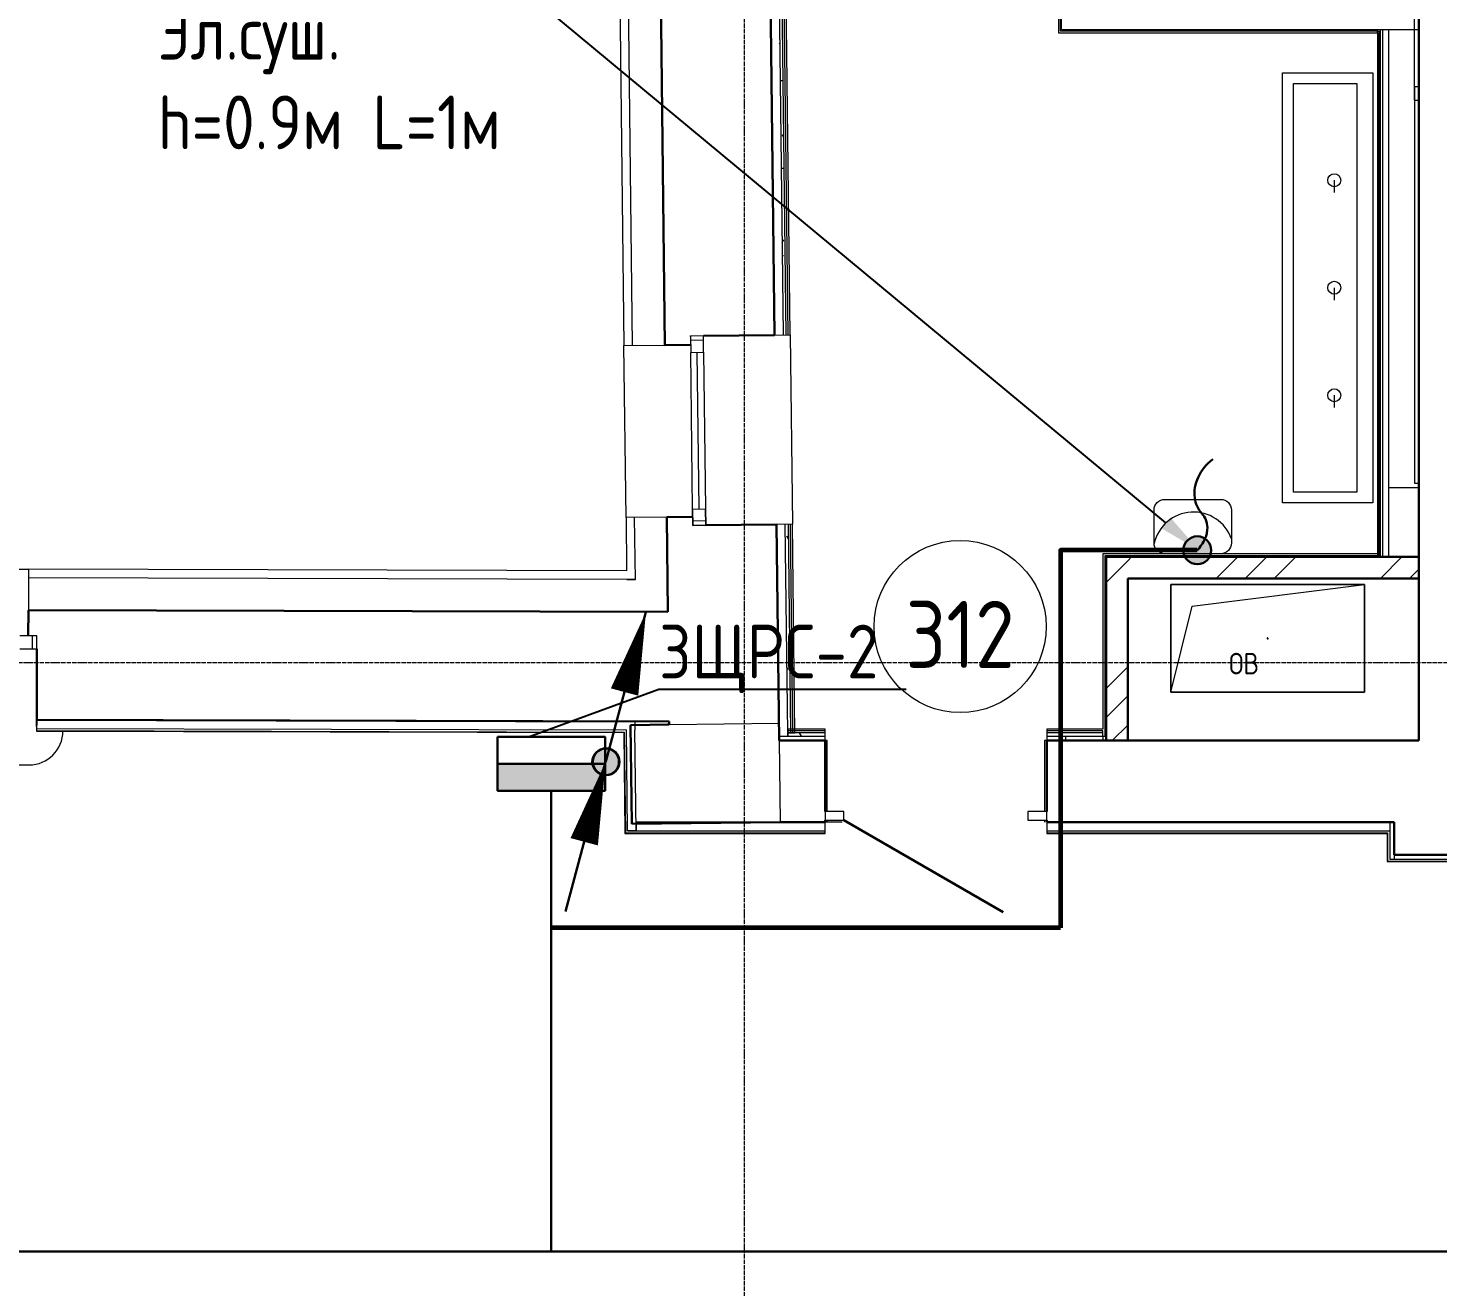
# Model space of a CAD drawing. Header units: millimetres. Extents: x -32 to 417638015, y -35 to 175284279.
# Drawn here: x 1071958 to 1078512, y 61810 to 67662 of the extents above; entities that cross this region are included whole.
import ezdxf
from ezdxf import colors
from ezdxf.entities.mleader import LeaderData, LeaderLine
from ezdxf.math import Vec2, Vec3

# ---------------------------------------------------------------- set-up
doc = ezdxf.new("R2010")
doc.units = ezdxf.units.MM
doc.linetypes.add('ADSK_Линия сетки', pattern=[25, 20, -2.5, 0, -2.5])
doc.linetypes.add('CONTINOUS', pattern=[0])
for name, color, linetype, lineweight in [('_ Окна', 7, 'Continuous', 9), ('_ЭМ_гофра', 5, 'Continuous', 60), ('_ЭМ_ТХобщее_слой', 7, 'Continuous', 30), ('Аннотация', 7, 'Continuous', 18), ('Двери', 7, 'Continuous', 9), ('Обобщенные модели', 7, 'Continuous', 18), ('Окна', 7, 'Continuous', 9), ('Оси', 253, 'Continuous', 9), ('Перекрытие', 7, 'Continuous', 18), ('Сантехника', 7, 'Continuous', 18), ('Стены внутренние', 7, 'Continuous', 18), ('Стены наружные', 7, 'Continuous', 18), ('Стены несущие', 7, 'Continuous', 30), ('Стены отделка', 7, 'Continuous', 30), ('Стены штриховка', 7, 'Continuous', 9), ('ТХ', 5, 'Continuous', 0), ('ШТРИХОВКА', 252, 'Continuous', 15), ('ЭМ_Лоток 1_2', 162, 'Continuous', 30), ('ЭО_щиты аварийного освещения', 1, 'Continuous', 30), ('ЭОМ_Кабель Быт. розеток', 5, 'Continuous', 30), ('ЭОМ_Кабельный вывод', 1, 'Continuous', 35)]:
    doc.layers.add(name, color=color, linetype=linetype, lineweight=lineweight)
doc.layers.add('_ЭМ_Надписи', color=7, linetype='Continuous')
doc.layers.add('ЭОМ_Лотки рабочие', color=5, linetype='Continuous')
doc.layers.add('Линии', color=7, linetype='Continuous', lineweight=9, true_color=0x00a600)
doc.styles.add('GOST Common', font='GOST_Common.ttf', dxfattribs={"width": 0.9, "height": 349.9999999999996})
doc.styles.add('GOST Common_4', font='GOST_Common.ttf', dxfattribs={"width": 0.9, "height": 199.9999999999999})
doc.styles.add('ЭОМ', font='isocpeur.ttf', dxfattribs={"width": 0.85, "height": 250})
doc.linetypes.add('Cable in the tray', pattern='A,5,[130,ltypeshp.shx,S=1,R=0,X=0,Y=0],1.5,[130,ltypeshp.shx,S=1.5,R=90,X=0,Y=-1],1,[130,ltypeshp.shx,S=1,R=0,X=0.5,Y=0],5', length=12.5)
pattern_1 = [(0, (507.3426762534655, 158.9018102923892), (406.4, 101.6), [33.528, -271.272, 33.528, -271.272, -1625.6]), (0, (507.3426762534655, 158.9018102923892), (406.4, 101.6), [-609.6, 33.528, -576.072, 33.528, -271.272, -711.2]), (0, (507.3426762534655, 158.9018102923892), (406.4, 101.6), [-1524, 33.528, -169.672, 33.528, -474.472]), (120, (659.7426762534305, 209.7018102923894), (-291.1881810244989, 301.1527240979959), [33.52799999999997, -271.2719999999998, 33.52799999999997, -271.2719999999998, -1625.599999999999]), (120, (659.7426762534305, 209.7018102923894), (-291.1881810244989, 301.1527240979959), [-609.5999999999996, 33.52799999999997, -576.0719999999995, 33.52799999999997, -271.2719999999998, -711.1999999999996]), (120, (659.7426762534305, 209.7018102923894), (-291.1881810244989, 301.1527240979959), [-1523.999999999999, 33.52799999999997, -169.6719999999999, 33.52799999999997, -474.4719999999998]), (240, (710.5426762534189, 412.9018102923892), (-115.2118189755009, -402.7527240979958), [33.528, -271.272, 33.528, -271.272, -1625.6]), (240, (710.5426762534189, 412.9018102923892), (-115.2118189755009, -402.7527240979958), [-609.6, 33.528, -576.072, 33.528, -271.272, -711.2]), (240, (710.5426762534189, 412.9018102923892), (-115.2118189755009, -402.7527240979958), [-1524, 33.528, -169.672, 33.528, -474.472])]
pattern_2 = [(45, (507.3426762534655, 158.9018102923892), (-381.6608851454391, 381.6608851454391), []), (45, (642.280676253431, 158.9018102923892), (0, 763.3217702908781), []), (45, (372.4046762534417, 158.9018102923892), (0, 763.3217702908781), [])]

# ---------------------------------------------------------------- blocks, each defined once
blk = doc.blocks.new('ТХ 3 этаж')
at = {"layer": 'ТХ', "color": 8}
blk.add_lwpolyline([(47922.64726285037, 13743.39330769796), (48182.44252709445, 13743.39330769796, -0.414213562373095), (48232.44252709445, 13693.39330769796), (48232.44252709445, 13540.53340173978, -0.414213562373095), (48182.44252709445, 13490.53340176959), (47922.64726285037, 13490.53340176959, -0.414213562373095), (47872.64726285037, 13540.53340176959), (47872.64726285037, 13693.39330769796, -0.414213562373095)], format="xyb", close=True, dxfattribs=at)
blk.add_arc((48055.7117600232, 13496.72941280622), 187.6203580277616, 19.61673463770046, 167.3478130289528, dxfattribs=at)
blk = doc.blocks.new('План 3 этажа')
at = {"layer": 'Стены внутренние', "lineweight": 9}
h = blk.add_hatch(dxfattribs=at)
h.set_pattern_fill('FP_5', color=8, style=0, pattern_type=2)
h.set_pattern_definition(pattern_1)
h.paths.add_polyline_path([(39158.27461874753, 12775.60278500231), (39173.27107997017, 12775.99152355589), (39161.84094503021, 13746.22788805666), (39146.84198582167, 13746.05118871413), (39158.01983607514, 12797.22977498142)])
h.paths.add_polyline_path([(39136.47562439274, 14625.99012895414), (39151.47043638001, 14626.51886132128), (39093.21824238839, 19571.20212356667), (39078.21928317973, 19571.02542422311), (39136.47562439274, 14626.16682829669)])
h = blk.add_hatch(dxfattribs=at)
h.set_pattern_fill('FP_1', color=8, style=0, pattern_type=2)
h.set_pattern_definition(pattern_2)
h.paths.add_polyline_path([(40739.05542437127, 12740.83838412569), (40739.05542437127, 13594.07558011834), (40639.05542437127, 13594.07558011834), (40639.05542437127, 12740.83838412569)])
h = blk.add_hatch(dxfattribs=at)
h.set_pattern_fill('FP_1', color=8, style=0, pattern_type=2)
h.set_pattern_definition(pattern_2)
h.paths.add_polyline_path([(40853.74982567708, 13494.07558011833), (42092.34267625358, 13494.07558011833), (42092.34267625358, 13594.07558011834), (40739.05542437127, 13594.07558011834), (40739.05542437127, 13494.07558011833)])
h = blk.add_hatch(dxfattribs=at)
h.set_pattern_fill('FP_5', color=8, style=0, pattern_type=2)
h.set_pattern_definition(pattern_1)
h.paths.add_polyline_path([(39332.34267625352, 12760.83838412569), (39332.34267625352, 12775.83838412569), (39158.44855481148, 12775.60278500231), (39158.44855481148, 12760.83838412569), (39276.52913989837, 12760.83838412569)])
h.paths.add_polyline_path([(40470.88707837748, 12760.83838412569), (40624.05542437127, 12760.83838412569), (40624.05542437127, 12775.83838412569), (40362.34267625352, 12775.83838412569), (40362.34267625352, 12760.83838412569), (40450.88707837748, 12760.83838412569)])
at = {"layer": '_ Окна', "color": 8, "lineweight": 18}
for p, q in [((38766.50129724637, 14621.63154517154), (38706.50546041182, 14620.92474780139)), ((38706.50546041182, 14620.92474780139), (38707.40073708067, 14544.9300211443)), ((38767.39657391522, 14545.63681851445), (38766.50129724637, 14621.63154517154)), ((38707.40073708067, 14544.9300211443), (38767.39657391522, 14545.63681851445)), ((38715.97654517183, 13816.98053421846), (38775.97238200637, 13817.68733158862)), ((38716.87182184068, 13740.98580756137), (38715.97654517183, 13816.98053421846)), ((38775.97238200637, 13817.68733158862), (38776.86765867523, 13741.69260493152)), ((38776.86765867523, 13741.69260493152), (38716.87182184068, 13740.98580756137)), ((35667.51521679221, 13226.68364001262), (35587.51549401761, 13226.8942486268)), ((35667.35726033158, 13166.68384793168), (35667.51521679221, 13226.68364001262)), ((35587.35753755699, 13166.89445654585), (35667.35726033158, 13166.68384793168))]:
    blk.add_line(p, q, dxfattribs=at)
at = {"layer": '_ Окна', "color": 8}
for p, q in [((38766.73689636974, 14601.63293289336), (38706.7410595352, 14600.92613552321)), ((38745.9744635891, 13817.33393290354), (38737.39865549795, 14545.28341982937)), ((38776.63205955185, 13761.69121720971), (38716.6362227173, 13760.98441983955)), ((35647.35732963793, 13166.73650008522), (35647.51528609856, 13226.73629216617))]:
    blk.add_line(p, q, dxfattribs=at)
at = {"layer": 'Двери', "color": 8}
for p, q in [((39419.34267625352, 12410.83838412567), (39332.34267625352, 12410.83838412567)), ((39332.34267625352, 12410.83838412567), (39332.34267625352, 12370.83838412567)), ((39419.34267625352, 12370.83838412567), (39419.34267625352, 12410.83838412567)), ((40362.34267625352, 12410.83838412566), (40275.34267625352, 12410.83838412566)), ((40275.34267625352, 12410.83838412566), (40275.34267625352, 12370.83838412566)), ((40362.34267625352, 12370.83838412566), (40362.34267625352, 12410.83838412566)), ((39332.34267625352, 12370.83838412567), (39419.34267625352, 12370.83838412567)), ((40275.34267625352, 12370.83838412566), (40362.34267625352, 12370.83838412566))]:
    blk.add_line(p, q, dxfattribs=at)
at = {"layer": 'Двери', "color": 8, "lineweight": 30}
blk.add_line((39419.34267625352, 12370.83838412567), (40160.66042189299, 11942.83838412566), dxfattribs=at)
at = {"layer": 'Линии', "color": 8}
blk.add_circle((39959.83556708712, 13270.5789316601), 400, dxfattribs=at)
at = {"layer": 'Обобщенные модели', "color": 8}
for p, q in [((40939.40589574608, 12965.36207025638), (40939.40589574608, 13465.36207025639)), ((40939.40589574608, 13465.36207025639), (41839.40589574608, 13465.36207025639)), ((41839.40589574608, 13465.36207025639), (40939.40589574608, 13465.36207025639)), ((40939.40589574608, 13465.36207025639), (40939.40589574608, 12965.36207025638)), ((41039.40589574607, 13365.36207025639), (41839.40589574608, 13465.36207025639)), ((41839.40589574608, 13465.36207025639), (41839.40589574608, 12965.36207025638)), ((41839.40589574608, 12965.36207025638), (41839.40589574608, 13465.36207025639)), ((40939.40589574608, 12965.36207025638), (41039.40589574607, 13365.36207025639)), ((41839.40589574608, 12965.36207025638), (40939.40589574608, 12965.36207025638)), ((40939.40589574608, 12965.36207025638), (41839.40589574608, 12965.36207025638))]:
    blk.add_line(p, q, dxfattribs=at)
for radius, start, end in [(2.500000000000002, 0, 180), (2.500000000000002, 180, 0), (2.499999999999999, 59.99999999998969, 165.0000000000325), (2.500000000000002, 194.9999999999675, 270), (2.499999999999998, 300.0000000000103, 0)]:
    blk.add_arc((41389.40589574608, 13215.36207025639), radius, start, end, dxfattribs=at)
at = {"layer": 'Окна', "color": 8}
for p, q in [((38766.50129724637, 14621.63154517154), (38706.50546041182, 14620.92474780139)), ((38706.50546041182, 14620.92474780139), (38707.40073708067, 14544.9300211443)), ((38767.39657391522, 14545.63681851445), (38766.50129724637, 14621.63154517154)), ((38715.97654517183, 13816.98053421847), (38707.40073708068, 14544.9300211443)), ((38767.39657391529, 14545.63681851445), (38775.97238200644, 13817.68733158862)), ((38715.97654517183, 13816.98053421846), (38716.87182184068, 13740.98580756137)), ((38776.86765867523, 13741.69260493152), (38775.97238200637, 13817.68733158862)), ((38716.87182184068, 13740.98580756137), (38776.86765867523, 13741.69260493152)), ((35667.51521679221, 13226.68364001262), (35587.51549401761, 13226.8942486268)), ((35667.35726033158, 13166.68384793168), (35667.51521679221, 13226.68364001262)), ((35587.35753755699, 13166.89445654585), (35667.35726033158, 13166.68384793168))]:
    blk.add_line(p, q, dxfattribs=at)
at = {"layer": 'Оси', "color": 8, "linetype": 'ADSK_Линия сетки'}
for p, q in [((38956.9080292919, -3523.687778418667), (38956.90802929195, 20912.6903544061)), ((-10051.77423916385, 13103.90181029199), (56512.195554265, 13103.90181029178))]:
    blk.add_line(p, q, dxfattribs=at)
at = {"layer": 'Перекрытие', "color": 8}
for p, q in [((41952.34267625352, 13917.86207025638), (42092.34267625352, 13917.86207025638)), ((35665.19714138476, 12805.51703656726), (35665.19714138476, 13166.68953469707)), ((35666.40644651663, 12805.51703656726), (35665.19714138476, 12805.51703656726)), ((38601.70838216029, 12814.49159119009), (38606.78955558588, 12828.94430552886)), ((39342.34267625347, 12740.62861115569), (39332.22719922132, 12740.62861115569)), ((39342.34267625347, 12410.83838412567), (39342.34267625347, 12740.62861115569)), ((40352.34267625352, 12740.62861115569), (40352.34267625352, 12410.83838412565)), ((40362.34267625347, 12740.62861115569), (40352.34267625352, 12740.62861115569)), ((40624.05542437121, 12760.83838412568), (40624.05542437121, 12740.83838412568)), ((33857.28653249331, 12627.13994511951), (35630.72875330463, 12627.13994511952)), ((39411.29770449793, 12360.83838412567), (39332.34267625347, 12360.83838412567)), ((39342.34267625347, 12360.83838412567), (39342.34267625347, 12370.83838412567)), ((40352.34267625352, 12370.83838412566), (40352.34267625352, 12360.83838412567))]:
    blk.add_line(p, q, dxfattribs=at)
blk.add_arc((35630.72875330463, 12784.70023864698), 157.5602935274583, 270, 359.8816264214044, dxfattribs=at)
at = {"layer": 'Сантехника', "color": 8}
for p, q in [((41459.2438578329, 13845.95928902431), (41459.24385783293, 15845.95928902431)), ((41459.24385783293, 15845.95928902431), (41879.24385783293, 15845.95928902431)), ((41509.2438578329, 13895.95928902431), (41509.24385783293, 15795.95928902431)), ((41509.24385783293, 15795.95928902431), (41804.24385783293, 15795.95928902431)), ((41804.24385783293, 15795.95928902431), (41804.24385783291, 13895.95928902431)), ((41879.24385783293, 15845.95928902431), (41879.2438578329, 13845.95928902431)), ((41699.24385783292, 15345.95928902431), (41699.24385783292, 15288.95928902431)), ((41699.24385783292, 14845.95928902431), (41699.24385783292, 14788.95928902431)), ((41699.24385783291, 14345.95928902431), (41699.24385783291, 14288.95928902431)), ((41804.24385783291, 13895.95928902431), (41509.2438578329, 13895.95928902431)), ((41879.2438578329, 13845.95928902431), (41459.2438578329, 13845.95928902431))]:
    blk.add_line(p, q, dxfattribs=at)
for centre, radius in [((41699.24385783292, 15345.95928902431), 30.0000000000001), ((41699.24385783292, 14845.95928902431), 30.00000000000003), ((41699.24385783291, 14345.95928902431), 30.00000000000002)]:
    blk.add_circle(centre, radius, dxfattribs=at)
at = {"layer": 'Стены внутренние', "color": 8}
blk.add_line((39169.47333465167, 14626.37886750772), (39179.83969608054, 13746.4399272677), dxfattribs=at)
at = {"layer": 'Стены наружные', "color": 8}
for p, q in [((38406.42213328212, 13777.3312457053), (38396.99816834682, 14577.27573683259)), ((33893.3374761109, 13541.35544439005), (35628.33146378485, 13536.78787007015))]:
    blk.add_line(p, q, dxfattribs=at)
at = {"layer": 'Стены несущие', "color": 8}
for p, q in [((38586.98498498951, 14579.51392850473), (38513.58244988194, 20810.21979350088)), ((39030.21507245477, 20250.21979350089), (39096.4783998364, 14625.51893070736)), ((42092.34267625352, 20250.21979350088), (42092.34267625352, 12740.83838412567)), ((38706.49368045578, 14621.9246784153), (38706.50546041195, 14620.92474780139)), ((38766.50129724637, 14621.63154517154), (39096.4783998364, 14625.51893070736)), ((38586.98498498951, 14579.51392850473), (38706.97665865859, 14580.92752324503)), ((38716.40062359389, 13780.98303211774), (38596.40894992487, 13779.56943737743)), ((38596.40894992487, 13779.56943737743), (38601.59967306087, 13338.95973581888)), ((39106.84476126527, 13745.57999046735), (38776.86765867524, 13741.69260493152)), ((39106.84476126521, 13745.57999046734), (39118.68139464705, 12740.83838412568)), ((40639.05542437121, 13594.07558011832), (40639.05542437121, 12740.83838412567)), ((42092.34267625352, 13594.07558011832), (40639.05542437121, 13594.07558011832)), ((40739.05542437121, 12740.83838412567), (40739.05542437121, 13494.07558011832)), ((40739.05542437121, 13494.07558011832), (42092.34267625352, 13494.07558011832)), ((35627.83126832586, 13346.78852848059), (35627.51535540493, 13226.78894431967)), ((35627.83126832574, 13346.78852848057), (38601.59967306093, 13338.95973581888)), ((35667.35726033157, 13166.68384793165), (35666.48849979806, 12836.68499148547)), ((35666.48849979806, 12836.68499148547), (38607.60807475884, 12828.94215068153)), ((38448.90102689847, 12829.35996552091), (35666.48849979806, 12836.68499148436)), ((38607.77747122006, 12814.5630897542), (38427.78996071644, 12812.44269764375)), ((38427.78996071644, 12812.44269764375), (38433.20874055423, 12352.47461524557)), ((38607.60807475884, 12828.94215068153), (38607.77747122006, 12814.5630897542)), ((39332.34267625347, 12740.83838412567), (39118.68139464705, 12740.83838412568)), ((39332.34267625347, 12410.83838412567), (39332.34267625347, 12740.83838412567)), ((40362.34267625347, 12740.83838412567), (40362.34267625347, 12410.83838412565)), ((42092.34267625352, 12740.83838412567), (40362.34267625347, 12740.83838412567)), ((38433.20874055423, 12352.47461524557), (39123.16086415155, 12360.60278500229)), ((39123.15808861161, 12360.83838412568), (39332.34267625347, 12360.83838412567)), ((39123.16086415155, 12360.60278500229), (39123.15808861161, 12360.83838412568)), ((39332.34267625347, 12360.83838412567), (39332.34267625347, 12370.83838412567)), ((40362.34267625347, 12370.83838412566), (40362.34267625347, 12360.83838412567)), ((41977.34267625347, 12360.83838412567), (40362.34267625347, 12360.83838412567)), ((41977.34267625347, 12360.83838412567), (41977.34267625347, 12209.25095998202)), ((41977.34267625347, 12209.25095998202), (42357.34267625347, 12209.25095998202))]:
    blk.add_line(p, q, dxfattribs=at)
at = {"layer": 'Стены отделка', "color": 8, "lineweight": 9}
for p, q in [((38321.56653409934, 20980.2197935009), (38396.99816834682, 14577.27573683259)), ((42072.34267625352, 15717.48232455385), (42072.34267625352, 20250.21979350088)), ((39169.47333465167, 14626.37886750772), (39111.28996790067, 19565.2197935009)), ((40416.60470177344, 16266.44258451798), (40416.60470177344, 16031.44258451799)), ((40431.60470177344, 16046.44258451799), (40431.60470177344, 16251.44258451797)), ((42091.60470177385, 16046.44258451798), (42091.60470177385, 16086.44258451798)), ((40416.60470177344, 16031.44258451799), (41900.34267625352, 16031.44258451798)), ((40431.60470177344, 16046.44258451798), (42091.60470177385, 16046.44258451798)), ((41900.34267625352, 16037.44258451799), (41900.34267625352, 16046.44258451799)), ((41912.34267625352, 16037.44258451799), (41900.34267625352, 16037.44258451799)), ((41900.34267625352, 16031.44258451798), (41900.34267625352, 13601.57558011832)), ((41912.34267625352, 16046.44258451798), (41912.34267625352, 13594.07558011832)), ((41952.34267625352, 13594.07558011832), (41952.34267625352, 16046.44258451798)), ((42091.60470177385, 15780.12460130934), (42071.60470177385, 15780.12460130934)), ((42071.60470177385, 15780.12460130934), (42071.60470177385, 13937.86207025638)), ((42091.60470177385, 13937.86207025638), (42091.60470177385, 15780.12460130934)), ((42072.34267625352, 15717.48232455385), (42092.34267625352, 15717.48232455385)), ((39096.4783998364, 14625.51893070737), (39169.47333465167, 14626.37886750772)), ((39136.46384443651, 14626.99005956804), (39136.47562439268, 14625.99012895413)), ((38396.99816834682, 14577.27573683259), (38586.98498498951, 14579.51392850473)), ((38436.99539290316, 14577.74693507935), (38436.98361294699, 14578.74686569326)), ((38586.98498498951, 14579.51392850473), (38586.98498498951, 14579.51392850473)), ((42071.60470177385, 13937.86207025638), (42091.60470177385, 13937.86207025638)), ((38596.40894992487, 13779.56943737744), (38406.42213328212, 13777.3312457053)), ((38406.42213328212, 13777.3312457053), (38409.34217132535, 13529.46653456042)), ((39179.83969608054, 13746.43992726769), (39106.84476126521, 13745.57999046734)), ((39191.2723290064, 12775.99152355587), (39179.83969608054, 13746.43992726769)), ((40624.05542437121, 13609.07558011832), (40624.05542437121, 12793.83838412567)), ((41911.60470177385, 13609.07558011832), (40624.05542437121, 13609.07558011832)), ((41900.34267625352, 13601.57558011832), (41912.34267625352, 13601.57558011832)), ((41911.60470177385, 13594.07558011832), (41911.60470177385, 13609.07558011832)), ((35628.33146378514, 13536.78787007015), (35628.22615947755, 13496.78800868286)), ((38409.34217132535, 13529.46653456042), (35628.33146378514, 13536.78787007015)), ((35628.22615947766, 13496.78800868293), (35627.83126832574, 13346.78852848057)), ((38409.8134185173, 13489.46515533396), (38409.82021029224, 13488.88864184183)), ((38449.81743484864, 13489.35984008859), (38409.8134185173, 13489.46515533405)), ((38409.82021029224, 13488.88864184183), (38449.81743484858, 13489.35984008859)), ((35666.48849979806, 12836.68499148436), (35666.35160419898, 12784.68517168087)), ((35666.35160419898, 12784.68517168087), (38396.19940955262, 12777.49852848698)), ((38413.58521987492, 12320.39971491115), (38408.05924029439, 12789.46734768128)), ((38453.58244443132, 12320.87091315792), (38448.06325662567, 12789.36203243582)), ((38448.06325662567, 12789.36203243582), (38448.7957225914, 12789.36010413361)), ((38448.7957225914, 12789.36010413361), (38448.90102689847, 12829.35996552091)), ((39332.34267625347, 12793.83838412568), (39158.44855481142, 12793.83838412568)), ((39158.44855481142, 12793.83838412568), (39158.44855481142, 12760.83838412568)), ((39332.34267625347, 12740.83838412568), (39332.34267625347, 12793.83838412568)), ((40362.34267625347, 12793.83838412567), (40362.34267625347, 12740.83838412567)), ((40624.05542437121, 12793.83838412567), (40362.34267625347, 12793.83838412567)), ((38396.19940955262, 12777.49852848698), (38401.69702705729, 12310.83838412567)), ((39118.45512913016, 12760.04472189958), (39158.4523536865, 12760.51592014634)), ((39118.68139464705, 12760.83838412568), (39118.68139464705, 12740.83838412568)), ((39118.68139464705, 12760.83838412568), (39332.34267625347, 12760.83838412568)), ((39158.27461874735, 12775.60278500229), (39191.2723290064, 12775.99152355587)), ((39158.4523536865, 12760.51592014634), (39158.27461874747, 12775.60278500229)), ((40362.34267625347, 12760.83838412567), (40639.05542437121, 12760.83838412567)), ((40450.88707837742, 12740.83838412567), (40450.88707837742, 12760.83838412567)), ((39123.15808861161, 12360.83838412567), (38453.11159670493, 12360.83838412567)), ((38453.11159670493, 12360.83838412567), (38453.11159670493, 12320.83838412567)), ((39332.34267625347, 12308.83838412567), (39332.34267625347, 12360.83838412567)), ((40362.34267625347, 12360.83838412567), (40362.34267625347, 12308.83838412567)), ((41957.34267625347, 12360.83838412566), (41957.34267625347, 12189.51842036222)), ((38403.72072738624, 12308.83838412567), (39332.34267625347, 12308.83838412567)), ((38453.11159670493, 12320.83838412567), (38413.58005201223, 12320.83838412567)), ((38413.58521987492, 12320.39971491115), (38453.58244443132, 12320.87091315792)), ((40362.34267625347, 12308.83838412567), (41945.34267625347, 12308.83838412566)), ((41945.34267625347, 12308.83838412566), (41945.34267625347, 12179.51842036222)), ((42357.34267625347, 12209.51842036222), (41977.34267625347, 12209.51842036222)), ((41977.34267625347, 12209.25095998202), (41977.34267625347, 12189.51842036222)), ((41947.34267625347, 12177.51842036222), (42407.34267625347, 12177.51842036222)), ((41957.34267625347, 12189.51842036222), (42397.34267625347, 12189.51842036222))]:
    blk.add_line(p, q, dxfattribs=at)
at = {"layer": 'Стены штриховка', "color": 8}
for p, q in [((38436.98361294699, 14578.74686569326), (38363.57204124605, 20810.21979350089)), ((39078.21928317973, 19571.0254242241), (39136.46384443651, 14626.99005956804)), ((39151.47458360129, 14626.16682829667), (39093.21824238834, 19571.20212356664)), ((39160.47395912651, 14626.27284790219), (39102.21761791356, 19571.30814317217)), ((40425.60470177344, 16257.44258451798), (40425.60470177344, 16040.44258451799)), ((40425.60470177344, 16040.44258451799), (41900.34267625352, 16040.44258451798)), ((41900.34267625352, 16031.44258451798), (41900.34267625352, 16037.44258451799)), ((41906.34267625352, 16037.44258451799), (41906.34267625352, 13601.57558011832)), ((41925.34267625352, 13594.07558011832), (41925.34267625352, 16046.44258451799)), ((38449.81743484858, 13489.35984008859), (38446.41935783852, 13777.80244395206)), ((39158.27461874747, 12775.60278500229), (39146.84198582161, 13746.05118871411)), ((39173.27357795602, 12775.77948434482), (39161.84094503016, 13746.22788805665)), ((39182.27295348118, 12775.88550395035), (39170.84032055532, 13746.33390766217)), ((40633.05542437121, 13600.07558011832), (40633.05542437121, 12760.83838412567)), ((41911.60470177385, 13600.07558011832), (40633.05542437121, 13600.07558011833)), ((35628.22615947755, 13496.78800868286), (35628.22615947766, 13496.78800868293)), ((38409.8134185173, 13489.46515533405), (35628.22615947766, 13496.78800868293)), ((35666.35686941439, 12786.68516475023), (38398.1760480096, 12779.49333168603)), ((35666.38319549133, 12796.68513009706), (38408.05924029439, 12789.46734768128)), ((38607.77747122006, 12814.5630897542), (39117.74208431371, 12820.57086740048)), ((39332.34267625347, 12784.83838412568), (39158.44855481142, 12784.83838412568)), ((40624.05542437121, 12784.83838412567), (40362.34267625347, 12784.83838412567)), ((40624.05542437121, 12760.83838412567), (40624.05542437121, 12784.83838412567)), ((38398.1760480096, 12779.49333168603), (38403.72072738624, 12308.83838412567)), ((39118.68139464705, 12740.83838412568), (39123.15808861161, 12360.83838412568)), ((39332.34267625347, 12775.83838412568), (39158.44855481142, 12775.83838412568)), ((40624.05542437121, 12775.83838412567), (40362.34267625347, 12775.83838412567)), ((38401.69702705729, 12310.83838412567), (39332.34267625347, 12310.83838412567)), ((38401.69702705729, 12310.83838412567), (38401.72058860445, 12308.83838412567)), ((38401.72058860445, 12308.83838412567), (38403.72072738624, 12308.83838412567)), ((38453.11159670493, 12320.83838412567), (39332.34267625347, 12320.83838412567)), ((40362.34267625347, 12320.83838412567), (41957.34267625347, 12320.83838412567)), ((40362.34267625347, 12310.83838412567), (41947.34267625347, 12310.83838412566)), ((41947.34267625347, 12310.83838412566), (41947.34267625347, 12177.51842036222)), ((41945.34267625347, 12179.51842036222), (42409.34267625347, 12179.51842036222)), ((41945.34267625347, 12179.51842036222), (41945.34267625347, 12177.51842036222)), ((41945.34267625347, 12177.51842036222), (41947.34267625347, 12177.51842036222))]:
    blk.add_line(p, q, dxfattribs=at)
at = {"layer": 'ЭОМ_Лотки рабочие'}
blk.add_blockref('ТХ 3 этаж', (-7010.895253870607, 118.5421783487909), dxfattribs=at)
at = {"layer": 'Аннотация', "color": 8, "lineweight": 9, "line_spacing_factor": 1.022765581104984}
for s, insert, char_height, width, attachment_point, style in [('312', (39959.83556708712, 13233.63081140135), 312.5000000000001, 520.2111192702771, 5, 'GOST Common'), ('\\pxt3.6,7.2,10.8,14.4,18,21.6,25.2,28.8,32.4,36,39.6,43.2,46.8,50.4,54,57.6,61.2,64.8,68.4,72,75.6,79.2,82.8,86.4,90,93.6,97.2,100.8,104.4,108,111.6,115.2;{ОВ}', (41210.00052492932, 13148.08206061388), 100, 156.348, 1, 'GOST Common_4')]:
    blk.add_mtext(s, dxfattribs=dict(at, insert=insert, char_height=char_height, width=width, attachment_point=attachment_point, style=style))
blk = doc.blocks.new('_ЭМ_ТХ2_3 этаж_нов')
at = {"layer": 'ТХ', "color": 8}
blk.add_lwpolyline([(46904.84397968807, 13708.03367575472), (47164.63924393215, 13708.03367575472, -0.414213562373095), (47214.63924393215, 13658.03367575472), (47214.63924393215, 13505.17376979654, -0.414213562373095), (47164.63924393215, 13455.17376982635), (46904.84397968807, 13455.17376982635, -0.414213562373095), (46854.84397968807, 13505.17376982635), (46854.84397968807, 13658.03367575472, -0.414213562373095)], format="xyb", close=True, dxfattribs=at)
blk.add_arc((47037.9084768609, 13461.36978086298), 187.6203580277616, 19.61673463656419, 167.3478130293948, dxfattribs=at)
blk = doc.blocks.new('*U746')
at = {"lineweight": -2}
h = blk.add_hatch(color=0, dxfattribs=at)
h.dxf.hatch_style = 1
edge = h.paths.add_edge_path()
edge.add_arc((0, 0), 65, 0, 360)
at = {"color": 0, "lineweight": -2}
blk.add_lwpolyline([(0, 0, -0.08936249028699324), (-35.86185054868798, 53.15443664851134, -0.1054592248489479), (-46.96383612337522, 106.5144558226885, -0.1873399643475958), (-21.7031175365536, 170.6141413263628, 0.1592570552632497), (11.75950183377277, 243.5927326935084, 0.1381598355351745), (-3.628639168723076, 338.631645384298, 0.1214254163346998), (-71.9419403713441, 423.6689483478955)], format="xyb", dxfattribs=at)
blk.add_circle((0, 0), 65, dxfattribs=at)
at = {"color": 7, "style": 'GOST Common', "width": 0.9}
blk.add_attdef('ОБОРУДОВАНИЕ', (25.45192302420901, 114.7032888709673), '', height=250, dxfattribs=at)
blk = doc.blocks.new('*U1118')
at = {"linetype": 'CONTINOUS'}
h = blk.add_hatch(color=0, dxfattribs=at)
h.dxf.hatch_style = 1
h.paths.add_polyline_path([(-94.62411025401435, 180.5361559438946, 1), (113.033066719027, -177.2839709238058, 1)])
at = {"color": 0, "linetype": 'CONTINOUS'}
blk.add_line((-611.7711297362393, -2315.886426690335), (9.204478232506318, 1.626092510044411), dxfattribs=at)
blk.add_lwpolyline([(9.204478232506318, 1.626092510044411, 0, 439.6831502027358, 0), (-322.7211737665278, -1237.137305229531, 439.6831502027358, 439.6831502027358, 0)], format="xyseb", dxfattribs=at)
blk.add_circle((9.204478232506318, 1.626092510044411), 206.8554726977451, dxfattribs=at)
blk = doc.blocks.new('*U1119')
at = {"linetype": 'CONTINOUS'}
h = blk.add_hatch(color=0, dxfattribs=at)
h.dxf.hatch_style = 1
h.paths.add_polyline_path([(-94.62411025401435, 180.5361559438946, 1), (113.033066719027, -177.2839709238058, 1)])
at = {"color": 0, "linetype": 'CONTINOUS'}
blk.add_line((4.134039503739391, 3.463284857826651), (625.1096474724848, 2320.975804058207), dxfattribs=at)
at = {"color": 0, "linetype": 'Continuous'}
blk.add_lwpolyline([(625.1096474724848, 2320.975804058207, 0, 439.6831502027358, 0), (293.1839954734506, 1082.212406318631, 439.6831502027358, 439.6831502027358, 0)], format="xyseb", dxfattribs=at)
at = {"color": 0, "linetype": 'CONTINOUS'}
blk.add_circle((9.204478232506318, 1.626092510044411), 206.8554726977451, dxfattribs=at)
blk = doc.blocks.new('*U1104')
blk.add_hatch(color=0).paths.add_polyline_path([(1.49624074189308, 299.9962687495334), (-1.49624074189308, -299.9962687495334), (-151.4943751166598, -299.2481483785869), (-148.5018936328736, 300.74438912048)])
at = {"color": 0}
for points in [[(151.4943751166598, 299.2481483785869), (148.5018936328736, -300.74438912048), (-151.4943751166598, -299.2481483785869), (-148.5018936328736, 300.74438912048)], [(1.49624074189308, 299.9962687495334), (-1.49624074189308, -299.9962687495334), (-151.4943751166598, -299.2481483785869), (-148.5018936328736, 300.74438912048)]]:
    blk.add_lwpolyline(points, close=True, dxfattribs=at)

msp = doc.modelspace()

# ---------------------------------------------------------------- linework, layer by layer
at = {"layer": '_ЭМ_гофра', "linetype": 'ByBlock', "elevation": 128.5292663053444}
for points in [[(1077393.224785174, 65234.49583118694), (1076756.796114801, 65234.49583118694), (1076756.796114801, 63478.19156803697)], [(1076756.796114801, 63478.19156803697), (1074390.152336186, 63478.19156803697)]]:
    msp.add_lwpolyline(points, dxfattribs=at)
at = {"layer": 'ЭМ_Лоток 1_2', "linetype": 'Cable in the tray', "ltscale": 50}
for points in [[(1037602.647836558, 88265.37211530266), (1037642.274554525, 61974.41019135242), (1084982.239126437, 61974.41019135236)], [(1074390.152336186, 64116.49896041397), (1074390.152336186, 61974.41019135236)]]:
    msp.add_lwpolyline(points, dxfattribs=at)

# ---------------------------------------------------------------- block references
at = {"layer": '_ЭМ_ТХобщее_слой', "lineweight": 50}
msp.add_blockref('_ЭМ_ТХ2_3 этаж_нов', (1030337.830173719, 51763.22412459325), dxfattribs=at)
at = {"layer": 'ШТРИХОВКА'}
msp.add_blockref('План 3 этажа', (1036330.922144427, 51609.32231430121), dxfattribs=at)
at = {"layer": 'ЭМ_Лоток 1_2', "xscale": 0.3, "yscale": 0.3, "zscale": 0.3}
for name, p in [('*U1119', (1074642.624637285, 64250.70923029166)), ('*U1118', (1074639.863293816, 64250.22140253871))]:
    msp.add_blockref(name, p, dxfattribs=at)
at = {"layer": 'ЭО_щиты аварийного освещения', "color": 5, "xscale": 0.8333503333103639, "yscale": 0.8333503333103639, "zscale": 0.8333503333103639, "rotation": 90.28576211687643}
msp.add_blockref('*U1104', (1074390.152336186, 64241.50151041051), dxfattribs=at)
at = {"layer": 'ЭОМ_Кабельный вывод', "lineweight": 30, "xscale": -1}
msp.add_blockref('*U746', (1077393.224785174, 65234.49583118694, 128.5292663053444), dxfattribs=at)

# ---------------------------------------------------------------- leaders
at = {"layer": '_ЭМ_Надписи', "color": 7, "ltscale": 5}
ml = msp.add_multileader_mtext('Standard', dxfattribs=at)
ml.set_content('{\\fGOST Common|b0|i0|c204|p34;\\W0.9;\\C256;2ЩРС-2\\fISOCPEUR|b0|i0|c204|p34;\\W0.85; Гр.8 Эл.суш.\\P\\fGOST Common|b0|i0|c0|p34;\\W0.9;h=\\fGOST Common|b0|i0|c204|p34;0\\fGOST Common|b0|i0|c0|p34;.\\fGOST Common|b0|i0|c204|p34;9м \\fGOST Common|b0|i0|c0|p34;L=1\\fGOST Common|b0|i0|c204|p34;м}', color=1, style='ЭОМ')
ml.set_leader_properties()
ml.build(insert=Vec2(0, 0))
ml.multileader.update_dxf_attribs({"text_left_attachment_type": 6, "text_right_attachment_type": 6, "dogleg_length": 0, "arrow_head_size": 200})
ctx = ml.context
ctx.base_point, ctx.char_height, ctx.arrow_head_size, ctx.landing_gap_size, ctx.plane_origin = Vec3(1072560.004119948, 67882.8127299656), 250, 200, 0, Vec3(1052515.026599535, 81013.42505384429)
ctx.left_attachment, ctx.right_attachment = 6, 6
notes = []
notes.append((ctx, [(1, (1, 1, 0), (1074211.254119948, 67882.8127299656), (-1, 0), 0, [(0, [(1077400.73865058, 65234.49583118694)], 0, [])])]))
ctx.mtext.insert, ctx.mtext.width, ctx.mtext.defined_height, ctx.mtext.flow_direction = Vec3(1072560.004119948, 68182.8127299656), 2073.809115969734, 545.6159617257083, 5
at = {"layer": 'ЭОМ_Кабель Быт. розеток', "color": 7, "lineweight": 0}
ml = msp.add_multileader_mtext('Standard', dxfattribs=at)
ml.set_content('3ЩРС-2', color=7, style='GOST Common')
ml.set_leader_properties()
ml.build(insert=Vec2(0, 0))
ml.multileader.update_dxf_attribs({"text_left_attachment_type": 5, "text_right_attachment_type": 6, "dogleg_length": 0.36, "arrow_head_size": 0.18})
ctx = ml.context
ctx.base_point, ctx.char_height, ctx.arrow_head_size, ctx.landing_gap_size, ctx.plane_origin = Vec3(1074891.041846358, 64588.36196209409), 250, 0.18, 0.09, Vec3(1074283.49904274, 64366.50406040705)
ctx.left_attachment, ctx.right_attachment = 5, 6
notes.append((ctx, [(0, (1, 1, 0), (1074890.681846358, 64588.36196209409), (1, 0), 0.36, [(0, [(1074283.49904274, 64366.50406040705)], 0, [])])]))
ctx.mtext.insert, ctx.mtext.flow_direction = Vec3(1074891.131846358, 64888.36196209409), 5
for ctx, leaders in notes:
    for number, flags, end, landing, length, lines in leaders:
        leader = LeaderData()
        leader.index, (leader.has_last_leader_line, leader.has_dogleg_vector, leader.attachment_direction) = number, flags
        leader.last_leader_point, leader.dogleg_vector, leader.dogleg_length = Vec3(end), Vec3(landing), length
        for number, points, colour, breaks in lines:
            line = LeaderLine()
            line.index, line.vertices, line.color, line.breaks = number, Vec3.list(points), colors.encode_raw_color(colour), breaks
            leader.lines.append(line)
        ctx.leaders.append(leader)

doc.saveas('drawing.dxf')
